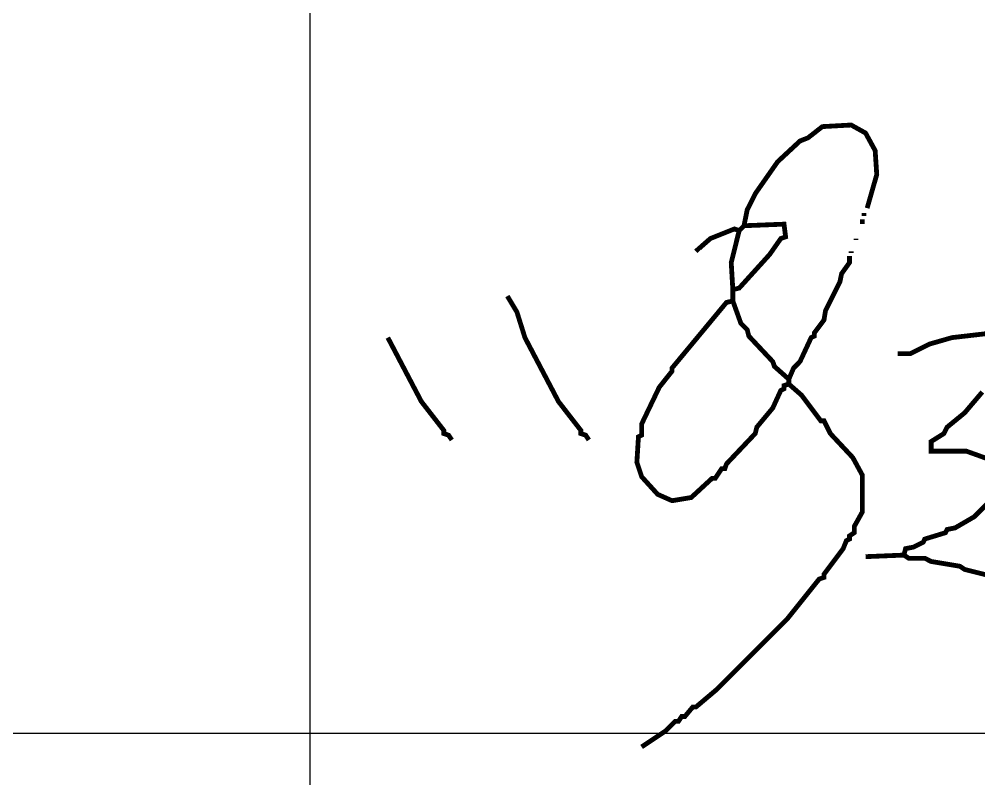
# Model space of a CAD drawing. Extents: x 504875 to 505317, y 3419043 to 3419232.
# Drawn here: x 505301.56 to 505308.04, y 3419166.84 to 3419171.97 of the extents above; entities that cross this region are included whole.
import ezdxf

# ---------------------------------------------------------------- set-up
doc = ezdxf.new("R2010")
doc.units = 0
doc.layers.get('0').update_dxf_attribs({"linetype": 'CONTINUOUS'})
doc.layers.add('图框', color=4, linetype='CONTINUOUS')
doc.layers.add('签名', color=7, linetype='CONTINUOUS')

# ---------------------------------------------------------------- blocks, each defined once
blk = doc.blocks.new('建筑专业签名')
at = {"linetype": 'Continuous', "const_width": 10}
for points in [[(3864, 673.2), (3884, 743.2), (3880.7, 793.2), (3860.7, 829.8), (3830.7, 846.5), (3770.7, 843.2), (3740.7, 819.8), (3724, 813.2), (3677.3, 769.8), (3630.7, 703.2), (3614, 669.8), (3607.3, 636.5)], [(3857.3, 663.2), (3857.3, 656.5)], [(3584, 503.2), (3597.3, 506.5), (3660.7, 576.5), (3684, 609.8), (3694, 613.2), (3690.7, 639.8), (3607.3, 636.5)], [(3607.3, 636.5), (3597.3, 626.5)], [(3854, 649.8), (3854, 639.8)], [(3597.3, 626.5), (3587.3, 629.8), (3537.3, 609.8), (3510.7, 586.5), (3514, 583.2)], [(3597.3, 626.5), (3580.7, 559.8), (3584, 503.2)], [(3840.7, 609.8), (3840.7, 606.5)], [(3830.7, 583.2), (3830.7, 579.8)], [(3700.7, 316.5), (3710.7, 339.8), (3724, 353.2), (3747.3, 403.2), (3754, 406.5), (3754, 413.2), (3774, 439.8), (3777.3, 459.8), (3807.3, 519.8), (3810.7, 536.5), (3827.3, 559.8), (3827.3, 573.2)], [(3584, 503.2), (3584, 479.8)], [(3114, 489.8), (3134, 456.5), (3150.7, 403.2), (3220.7, 269.8), (3267.3, 209.8), (3267.3, 203.2), (3277.3, 199.8), (3284, 189.8)], [(3584, 479.8), (3570.7, 476.5), (3457.3, 339.8), (3457.3, 333.2), (3430.7, 299.8), (3394, 223.2), (3394, 199.8), (3387.3, 196.5), (3384, 143.2), (3394, 113.2), (3427.3, 76.5), (3457.3, 63.2), (3497.3, 69.8), (3540.7, 109.8), (3547.3, 109.8), (3560.7, 129.8), (3567.3, 129.8), (3570.7, 139.8), (3630.7, 203.2), (3634, 216.5), (3667.3, 256.5), (3684, 293.2), (3690.7, 296.5), (3690.7, 303.2), (3700.7, 306.5)], [(3700.7, 316.5), (3670.7, 343.2), (3667.3, 353.2), (3617.3, 406.5), (3614, 419.8), (3600.7, 433.2), (3584, 479.8)], [(2864.9, 403.2), (2864.9, 403.2), (2864.9, 403.2), (2934.9, 269.8), (2981.6, 209.8), (2981.6, 203.2), (2991.6, 199.8), (2998.3, 189.8)], [(3940.7, -50.2), (3944, -36.8), (3960.7, -33.5), (3980.7, -23.5), (3984, -16.8), (4027.3, -3.5), (4030.7, 3.2), (4047.3, 6.5), (4087.3, 29.8), (4127.3, 69.8)], [(4117.3, 149.8), (4070.7, 166.5), (3997.3, 166.5), (3997.3, 186.5), (4024, 203.2), (4030.7, 216.5), (4067.3, 246.5), (4104, 289.8)], [(4127.3, 413.2), (4040.7, 403.2), (3994, 389.8), (3954, 369.8), (3927.3, 369.8)], [(3700.7, 306.5), (3700.7, 316.5)], [(3700.7, 306.5), (3727.3, 283.2), (3767.3, 229.8), (3774, 229.8), (3787.3, 203.2), (3834, 153.2), (3854, 116.5), (3854, 39.8), (3837.3, 9.8), (3837.3, -3.5), (3827.3, -10.2), (3827.3, -16.8), (3820.7, -20.2), (3814, -36.8), (3774, -90.2), (3774, -96.8), (3764, -100.2), (3697.3, -183.5), (3550.7, -330.2), (3507.3, -366.8), (3500.7, -366.8), (3484, -386.8), (3477.3, -386.8), (3470.7, -396.8), (3464, -396.8), (3444, -416.8), (3394, -450.2)], [(3940.7, -50.2), (3860.7, -53.5)], [(3940.7, -50.2), (3950.7, -56.8), (3984, -56.8), (3997.3, -63.5), (4057.3, -73.5), (4067.3, -80.2), (4160.7, -103.5), (4397.3, -176.8), (4504, -200.2), (4550.7, -203.5)]]:
    blk.add_lwpolyline(points, dxfattribs=at)

msp = doc.modelspace()

# ---------------------------------------------------------------- linework, layer by layer
at = {"layer": '图框', "color": 0}
msp.add_line((505285.5943, 3419167.1463, 49), (505312.6359, 3419167.1463, 49), dxfattribs=at)
at = {"layer": '图框', "color": 0, "elevation": 49}
msp.add_lwpolyline([(505303.5224, 3419157.2859), (505303.5224, 3419183.2815)], dxfattribs=at)

# ---------------------------------------------------------------- block references
at = {"layer": '签名', "xscale": 0.003240000531077385, "yscale": 0.003240000531077385, "zscale": 0.004500000000000001}
msp.add_blockref('建筑专业签名', (505294.7649, 3419168.5124, 49), dxfattribs=at)

doc.saveas('drawing.dxf')
